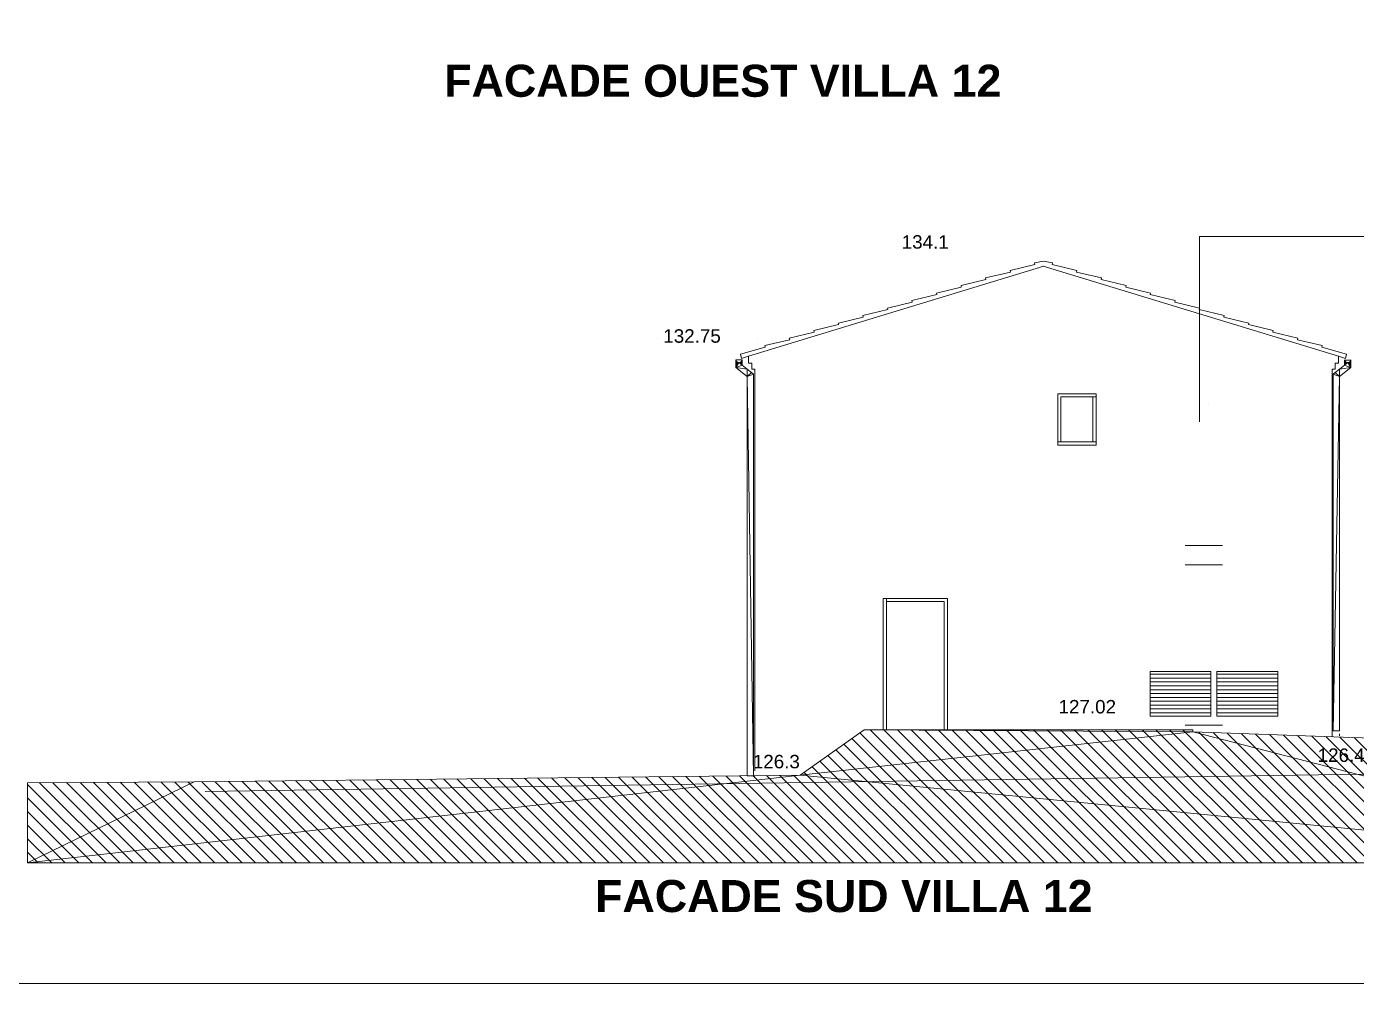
# Model space of a CAD drawing. Header units: metres. Extents: x 44.2 to 128.2, y -61.8 to 3.
# Drawn here: x 54.61 to 75.36, y -61.79 to -46.86 of the extents above; entities that cross this region are included whole.
import ezdxf
from ezdxf.enums import TextEntityAlignment as Align
from ezdxf.lldxf.tags import DXFTag

# ---------------------------------------------------------------- set-up
doc = ezdxf.new("R2010")
doc.units = ezdxf.units.M
doc.header["$MEASUREMENT"] = 0
for name, color, linetype in [('Calque Commun', 7, 'Continuous'), ('Cotations', 7, 'Continuous'), ('Textes', 7, 'Continuous')]:
    doc.layers.add(name, color=color, linetype=linetype)
doc.styles.add('Arial', font='arialbd.ttf', dxfattribs={"height": 0.5})
doc.styles.add('Arial2', font='arial.ttf', dxfattribs={"height": 0.21})
tags = doc.linetypes.add('HIDDEN', pattern=[0.375, 0.25, -0.125]).pattern_tags.tags
tags[6:7] = [DXFTag(74, 4), DXFTag(75, 0), DXFTag(340, '0'), DXFTag(46, 1.0), DXFTag(50, 0.0), DXFTag(44, 0.0), DXFTag(45, 0.0)]
tags[4:5] = [DXFTag(74, 4), DXFTag(75, 0), DXFTag(340, '0'), DXFTag(46, 1.0), DXFTag(50, 0.0), DXFTag(44, 0.0), DXFTag(45, 0.0)]

# ---------------------------------------------------------------- blocks, each defined once
blk = doc.blocks.new('@dwg_exp41')
at = {"layer": 'Cotations', "color": 212, "linetype": 'ByBlock', "lineweight": -2, "style": 'Arial2'}
blk.add_text('132.75', height=0.21, dxfattribs=at).set_placement((64.992, -51.794), align=Align.CENTER)
blk = doc.blocks.new('hatch10')
at = {"layer": 'Calque Commun', "color": 11, "linetype": 'Continuous', "lineweight": 5}
for p, q in [((72.137, -56.967), (73.087, -56.967)), ((72.137, -57.027), (73.087, -57.027)), ((72.137, -57.087), (73.087, -57.087)), ((72.137, -57.147), (73.087, -57.147)), ((72.137, -57.207), (73.087, -57.207)), ((72.137, -57.267), (73.087, -57.267)), ((72.137, -57.327), (73.087, -57.327)), ((72.137, -57.387), (73.087, -57.387)), ((72.137, -57.447), (73.087, -57.447)), ((72.137, -57.507), (73.087, -57.507)), ((72.137, -57.567), (73.087, -57.567))]:
    blk.add_line(p, q, dxfattribs=at)
mesh = blk.add_polyface(dxfattribs=at)
corners = [(72.137, -56.921), (73.087, -56.921), (73.087, -57.621), (72.137, -57.621)]
mesh.append_faces([[corners[k] for k in face] for face in [(0, 1, 2, 3)]], dxfattribs={"color": 11})
blk = doc.blocks.new('hatch11')
at = {"layer": 'Calque Commun', "color": 11, "linetype": 'Continuous', "lineweight": 5}
for p, q in [((73.181, -56.967), (74.131, -56.967)), ((73.181, -57.027), (74.131, -57.027)), ((73.181, -57.087), (74.131, -57.087)), ((73.181, -57.147), (74.131, -57.147)), ((73.181, -57.207), (74.131, -57.207)), ((73.181, -57.267), (74.131, -57.267)), ((73.181, -57.327), (74.131, -57.327)), ((73.181, -57.387), (74.131, -57.387)), ((73.181, -57.447), (74.131, -57.447)), ((73.181, -57.507), (74.131, -57.507)), ((73.181, -57.567), (74.131, -57.567))]:
    blk.add_line(p, q, dxfattribs=at)
mesh = blk.add_polyface(dxfattribs=at)
corners = [(73.181, -56.921), (74.131, -56.921), (74.131, -57.621), (73.181, -57.621)]
mesh.append_faces([[corners[k] for k in face] for face in [(0, 1, 2, 3)]], dxfattribs={"color": 11})
blk = doc.blocks.new('@dwg_exp42')
at = {"layer": 'Cotations', "color": 212, "linetype": 'ByBlock', "lineweight": -2, "style": 'Arial2'}
blk.add_text('127.02', height=0.21, dxfattribs=at).set_placement((71.158, -57.578), align=Align.CENTER)
blk = doc.blocks.new('@dwg_exp48')
at = {"layer": 'Cotations', "color": 212, "linetype": 'ByBlock', "lineweight": -2, "style": 'Arial2'}
blk.add_text('126.3', height=0.21, dxfattribs=at).set_placement((66.307, -58.434), align=Align.CENTER)
blk = doc.blocks.new('@dwg_exp49')
at = {"layer": 'Cotations', "color": 212, "linetype": 'ByBlock', "lineweight": -2, "style": 'Arial2'}
blk.add_text('126.4', height=0.21, dxfattribs=at).set_placement((75.119, -58.334), align=Align.CENTER)
blk = doc.blocks.new('@dwg_exp52')
at = {"layer": 'Cotations', "color": 212, "linetype": 'ByBlock', "lineweight": -2, "style": 'Arial2'}
blk.add_text('134.1', height=0.21, dxfattribs=at).set_placement((68.63, -50.326), align=Align.CENTER)
blk = doc.blocks.new('hatch42')
at = {"layer": 'Calque Commun', "color": 7, "linetype": 'Continuous', "lineweight": 5}
for p, q in [((69.639, -59.911), (67.608, -57.88)), ((69.851, -59.911), (67.772, -57.832)), ((70.063, -59.911), (67.985, -57.832)), ((70.275, -59.911), (68.197, -57.832)), ((70.488, -59.911), (68.409, -57.832)), ((70.7, -59.911), (68.621, -57.832)), ((70.912, -59.911), (68.833, -57.832)), ((71.124, -59.911), (69.045, -57.832)), ((71.336, -59.911), (69.257, -57.832)), ((71.548, -59.911), (69.469, -57.832)), ((71.76, -59.911), (69.682, -57.832)), ((71.972, -59.911), (69.894, -57.832)), ((72.185, -59.911), (70.106, -57.832)), ((72.397, -59.911), (70.318, -57.832)), ((72.609, -59.911), (70.53, -57.832)), ((72.821, -59.911), (70.742, -57.832)), ((73.033, -59.911), (70.954, -57.832)), ((73.245, -59.911), (71.167, -57.832)), ((73.457, -59.911), (71.379, -57.832)), ((73.67, -59.911), (71.591, -57.832)), ((73.882, -59.911), (71.803, -57.832)), ((74.094, -59.911), (72.015, -57.832)), ((74.306, -59.911), (72.227, -57.832)), ((74.518, -59.911), (72.439, -57.832)), ((74.73, -59.911), (72.651, -57.832)), ((74.942, -59.911), (72.9, -57.869)), ((75.154, -59.911), (73.12, -57.876)), ((69.215, -59.911), (67.36, -58.056)), ((69.427, -59.911), (67.484, -57.968)), ((75.367, -59.911), (73.34, -57.884)), ((75.579, -59.911), (73.56, -57.892)), ((75.791, -59.911), (73.78, -57.9)), ((76.003, -59.911), (74, -57.907)), ((76.215, -59.911), (74.219, -57.915)), ((76.427, -59.911), (74.439, -57.923)), ((76.639, -59.911), (74.659, -57.931)), ((76.852, -59.911), (74.879, -57.938)), ((77.064, -59.911), (75.099, -57.946)), ((77.276, -59.911), (75.319, -57.954)), ((68.791, -59.911), (67.112, -58.233)), ((69.003, -59.911), (67.236, -58.145)), ((68.154, -59.911), (66.74, -58.497)), ((68.366, -59.911), (66.864, -58.409)), ((68.578, -59.911), (66.988, -58.321)), ((55.85, -59.911), (54.623, -58.684)), ((56.063, -59.911), (54.811, -58.659)), ((56.275, -59.911), (55.022, -58.658)), ((56.487, -59.911), (55.233, -58.657)), ((56.699, -59.911), (55.444, -58.656)), ((56.911, -59.911), (55.655, -58.655)), ((57.123, -59.911), (55.866, -58.654)), ((57.335, -59.911), (56.078, -58.653)), ((57.548, -59.911), (56.289, -58.652)), ((57.76, -59.911), (56.5, -58.651)), ((57.972, -59.911), (56.711, -58.65)), ((58.184, -59.911), (56.922, -58.649)), ((58.396, -59.911), (57.133, -58.648)), ((58.608, -59.911), (57.343, -58.646)), ((58.82, -59.911), (57.553, -58.644)), ((59.032, -59.911), (57.763, -58.641)), ((59.245, -59.911), (57.973, -58.639)), ((59.457, -59.911), (58.183, -58.637)), ((59.669, -59.911), (58.392, -58.634)), ((59.881, -59.911), (58.602, -58.632)), ((60.093, -59.911), (58.812, -58.63)), ((60.305, -59.911), (59.022, -58.627)), ((60.517, -59.911), (59.231, -58.625)), ((60.729, -59.911), (59.441, -58.623)), ((60.942, -59.911), (59.651, -58.62)), ((61.154, -59.911), (59.861, -58.618)), ((61.366, -59.911), (60.071, -58.615)), ((61.578, -59.911), (60.28, -58.613)), ((61.79, -59.911), (60.49, -58.611)), ((62.002, -59.911), (60.7, -58.608)), ((62.214, -59.911), (60.91, -58.606)), ((62.427, -59.911), (61.119, -58.604)), ((62.639, -59.911), (61.329, -58.601)), ((62.851, -59.911), (61.539, -58.599)), ((63.063, -59.911), (61.749, -58.597)), ((63.275, -59.911), (61.958, -58.594)), ((63.487, -59.911), (62.168, -58.592)), ((63.699, -59.911), (62.378, -58.59)), ((63.911, -59.911), (62.588, -58.587)), ((64.124, -59.911), (62.798, -58.585)), ((64.336, -59.911), (63.007, -58.582)), ((64.548, -59.911), (63.217, -58.58)), ((64.76, -59.911), (63.427, -58.578)), ((64.972, -59.911), (63.637, -58.575)), ((65.184, -59.911), (63.846, -58.573)), ((65.396, -59.911), (64.056, -58.571)), ((65.609, -59.911), (64.266, -58.568)), ((65.821, -59.911), (64.476, -58.566)), ((66.033, -59.911), (64.686, -58.564)), ((66.245, -59.911), (64.895, -58.561)), ((66.457, -59.911), (65.105, -58.559)), ((66.669, -59.911), (65.315, -58.557)), ((66.881, -59.911), (65.525, -58.554)), ((67.093, -59.911), (65.734, -58.552)), ((67.306, -59.911), (65.944, -58.549)), ((67.518, -59.911), (66.154, -58.547)), ((67.73, -59.911), (66.364, -58.545)), ((67.942, -59.911), (66.574, -58.542)), ((55.638, -59.911), (54.623, -58.896)), ((55.426, -59.911), (54.623, -59.108)), ((55.214, -59.911), (54.623, -59.32)), ((55.002, -59.911), (54.623, -59.532)), ((54.79, -59.911), (54.623, -59.744))]:
    blk.add_line(p, q, dxfattribs=at)
at = {"layer": 'Calque Commun', "color": 7, "linetype": 'Continuous', "lineweight": 20}
mesh = blk.add_polyface(dxfattribs=at)
corners = [(66.679, -58.541), (54.623, -59.911), (80.726, -59.911), (72.806, -57.865), (72.806, -57.832), (67.676, -57.832), (80.726, -58.3), (79.893, -58.3), (77.202, -58.02), (57.227, -58.647), (54.623, -58.66)]
mesh.append_faces([[corners[k] for k in face] for face in [(8, 2, 7)]], dxfattribs={"vtx0": -1, "vtx1": -1, "color": 7})
mesh.append_faces([[corners[k] for k in face] for face in [(3, 0, 2)]], dxfattribs={"vtx0": -1, "vtx1": -1, "vtx2": -1, "color": 7})
mesh.append_faces([[corners[k] for k in face] for face in [(0, 1, 2), (3, 5, 0)]], dxfattribs={"vtx0": -1, "vtx2": -1, "color": 7})
mesh.append_faces([[corners[k] for k in face] for face in [(8, 3, 2), (0, 9, 1)]], dxfattribs={"vtx1": -1, "vtx2": -1, "color": 7})
mesh.append_faces([[corners[k] for k in face] for face in [(3, 4, 5), (2, 6, 7), (9, 10, 1)]], dxfattribs={"vtx2": -1, "color": 7})

msp = doc.modelspace()

# ---------------------------------------------------------------- linework, layer by layer
at = {"layer": 'Calque Commun', "color": 7, "linetype": 'Continuous', "lineweight": 5}
for p, q in [((70.478, -50.599), (65.874, -52.003)), ((70.472, -50.599), (75.076, -52.003)), ((64.459, -51.733), (64.459, -51.733)), ((66.018, -51.733), (66.018, -51.733)), ((70.696, -52.59), (71.296, -52.59)), ((70.696, -52.59), (71.296, -52.59)), ((70.696, -52.59), (71.296, -52.59)), ((71.296, -52.59), (70.696, -52.59)), ((70.746, -52.637), (71.246, -52.637)), ((71.246, -52.637), (70.746, -52.637)), ((70.746, -52.637), (70.746, -53.34)), ((71.246, -52.637), (71.296, -52.637)), ((71.246, -53.34), (71.246, -52.637)), ((71.296, -52.637), (71.246, -52.637)), ((71.246, -52.64), (71.246, -53.34)), ((71.296, -52.59), (71.296, -53.39)), ((71.296, -52.59), (71.296, -52.59)), ((71.296, -52.59), (71.296, -53.39)), ((71.296, -52.59), (71.296, -52.59)), ((71.296, -53.378), (71.296, -52.59)), ((73.043, -52.746), (73.043, -52.746)), ((70.696, -53.34), (71.296, -53.34)), ((70.696, -53.39), (71.296, -53.39)), ((70.696, -53.39), (71.296, -53.39)), ((71.296, -53.39), (71.296, -53.39)), ((71.296, -53.39), (71.296, -53.39)), ((67.975, -57.832), (67.975, -55.782)), ((67.975, -55.782), (68.975, -55.782)), ((67.975, -57.777), (67.975, -55.786)), ((67.975, -55.786), (67.975, -55.786)), ((68.025, -57.832), (68.025, -55.782)), ((68.025, -55.836), (68.025, -55.786)), ((68.025, -55.832), (68.925, -55.832)), ((68.025, -57.777), (68.025, -55.836)), ((74.984, -57.935), (74.974, -57.935)), ((75.095, -57.92), (75.091, -57.895)), ((75.091, -57.895), (75.091, -57.916)), ((75.099, -57.92), (75.095, -57.92)), ((65.975, -58.549), (65.965, -58.549)), ((63.184, -58.739), (63.158, -58.739)), ((63.173, -58.739), (63.173, -58.739))]:
    msp.add_line(p, q, dxfattribs=at)
at = {"layer": 'Calque Commun', "color": 8, "linetype": 'Continuous', "lineweight": 5}
for p, q in [((65.773, -52.062), (65.673, -52.062)), ((75.172, -52.065), (75.272, -52.065)), ((68.925, -55.832), (68.925, -57.832))]:
    msp.add_line(p, q, dxfattribs=at)
at = {"layer": 'Calque Commun', "color": 26, "linetype": 'HIDDEN', "lineweight": 20}
msp.add_line((57.399, -58.794), (80.265, -58.452), dxfattribs=at)
at = {"layer": 'Calque Commun', "color": 5, "linetype": 'Continuous', "lineweight": 20}
msp.add_polyline3d([(77.729, -50.136, 0), (72.908, -50.136, 0), (72.908, -53.028, 0)], dxfattribs=at)
at = {"layer": 'Cotations', "color": 11, "linetype": 'HIDDEN', "lineweight": 20}
for p, q in [((72.684, -54.959), (73.269, -54.959)), ((72.684, -55.259), (73.269, -55.259)), ((72.684, -57.759), (73.269, -57.759))]:
    msp.add_line(p, q, dxfattribs=at)
at = {"layer": 'Cotations', "color": 7, "linetype": 'Continuous', "lineweight": 5}
for points in [[(65.974, -58.471, 0), (65.974, -52.205, 0), (65.924, -52.205, 0), (65.924, -52.111, 0), (65.874, -52.111, 0), (65.874, -52.003, 0), (65.765, -52.038, 0), (65.747, -51.97, 0), (66.131, -51.864, 0), (66.126, -51.839, 0), (66.514, -51.747, 0), (66.516, -51.746, 0), (66.509, -51.722, 0), (66.898, -51.629, 0), (66.893, -51.604, 0), (67.279, -51.512, 0), (67.275, -51.487, 0), (67.662, -51.395, 0), (67.657, -51.37, 0), (68.045, -51.278, 0), (68.04, -51.253, 0), (68.427, -51.161, 0), (68.423, -51.136, 0), (68.81, -51.043, 0), (68.805, -51.019, 0), (69.193, -50.926, 0), (69.188, -50.901, 0), (69.575, -50.809, 0), (69.571, -50.784, 0), (69.958, -50.692, 0), (69.953, -50.667, 0), (70.341, -50.575, 0), (70.336, -50.548, 0), (70.475, -50.52, 0)], [(74.976, -57.935, 0), (74.976, -52.205, 0), (75.026, -52.205, 0), (75.026, -52.111, 0), (75.076, -52.111, 0), (75.076, -52.003, 0), (75.185, -52.038, 0), (75.203, -51.97, 0), (74.819, -51.864, 0), (74.824, -51.839, 0), (74.436, -51.747, 0), (74.435, -51.746, 0), (74.441, -51.722, 0), (74.052, -51.629, 0), (74.058, -51.604, 0), (73.671, -51.512, 0), (73.676, -51.487, 0), (73.288, -51.395, 0), (73.293, -51.37, 0), (72.906, -51.278, 0), (72.91, -51.253, 0), (72.523, -51.161, 0), (72.528, -51.136, 0), (72.14, -51.043, 0), (72.145, -51.019, 0), (71.758, -50.926, 0), (71.762, -50.901, 0), (71.375, -50.809, 0), (71.38, -50.784, 0), (70.992, -50.692, 0), (70.997, -50.667, 0), (70.61, -50.575, 0), (70.615, -50.548, 0), (70.475, -50.52, 0)]]:
    msp.add_polyline3d(points, dxfattribs=at)

# ---------------------------------------------------------------- block references
at = {"layer": 'Calque Commun', "color": 0, "linetype": 'ByBlock', "lineweight": -2}
for name in ['hatch10', 'hatch11', 'hatch42']:
    msp.add_blockref(name, (0, 0), dxfattribs=at)
at = {"layer": 'Cotations', "color": 0, "linetype": 'ByBlock', "lineweight": -2}
for name in ['@dwg_exp52', '@dwg_exp41', '@dwg_exp42', '@dwg_exp48', '@dwg_exp49']:
    msp.add_blockref(name, (0, 0), dxfattribs=at)

# ---------------------------------------------------------------- texts
at = {"layer": 'Textes', "color": 5, "linetype": 'ByBlock', "lineweight": -2, "style": 'Arial'}
for s, p in [('FACADE OUEST VILLA 12', (61.126, -47.957)), ('FACADE SUD VILLA 12', (63.48, -60.677))]:
    msp.add_text(s, height=0.5, dxfattribs=at).set_placement(p)

# ---------------------------------------------------------------- meshes
at = {"layer": 'Calque Commun', "color": 7, "linetype": 'Continuous', "lineweight": 5}
mesh = msp.add_polyface(dxfattribs=at)
corners = [(44.219, -2.79), (128.219, -2.79), (128.219, -61.79), (44.219, -61.79)]
mesh.append_faces([[corners[k] for k in face] for face in [(0, 1, 2, 3)]], dxfattribs={"color": 7})
at = {"layer": 'Calque Commun', "color": 8, "linetype": 'Continuous', "lineweight": 5}
mesh = msp.add_polyface(dxfattribs=at)
corners = [(65.709, -52.102), (65.715, -52.103), (65.673, -52.182), (65.773, -52.144), (65.752, -52.095), (65.757, -52.091), (65.673, -52.062), (65.674, -52.068), (65.764, -52.083), (65.767, -52.078), (65.699, -52.098), (65.704, -52.1), (65.679, -52.078), (65.682, -52.083), (65.685, -52.087), (65.72, -52.104), (65.726, -52.104), (65.921, -52.26), (65.951, -52.282), (65.851, -52.322), (65.676, -52.073), (65.951, -58.549), (65.851, -58.549), (65.851, -52.207), (65.689, -52.091), (65.694, -52.095), (65.732, -52.103), (65.748, -52.098), (65.77, -52.073), (65.772, -52.068), (65.761, -52.087), (65.737, -52.102), (65.743, -52.1), (65.773, -52.062)]
mesh.append_faces([[corners[k] for k in face] for face in [(23, 2, 3), (21, 19, 18)]], dxfattribs={"vtx0": -1, "vtx1": -1, "color": 8})
mesh.append_faces([[corners[k] for k in face] for face in [(3, 2, 15)]], dxfattribs={"vtx0": -1, "vtx1": -1, "vtx2": -1, "color": 8})
mesh.append_faces([[corners[k] for k in face] for face in [(3, 4, 5), (3, 8, 9), (2, 13, 14), (3, 15, 16), (3, 16, 26), (3, 27, 4), (3, 5, 30), (3, 30, 8), (3, 26, 31), (23, 19, 2)]], dxfattribs={"vtx0": -1, "vtx2": -1, "color": 8})
mesh.append_faces([[corners[k] for k in face] for face in [(33, 3, 29)]], dxfattribs={"vtx1": -1, "color": 8})
mesh.append_faces([[corners[k] for k in face] for face in [(0, 1, 2), (10, 11, 2), (12, 13, 2), (17, 18, 19), (7, 20, 2), (1, 15, 2), (24, 25, 2), (23, 17, 19), (28, 29, 3), (11, 0, 2), (14, 24, 2), (20, 12, 2), (31, 32, 3), (32, 27, 3), (25, 10, 2), (9, 28, 3)]], dxfattribs={"vtx1": -1, "vtx2": -1, "color": 8})
mesh.append_faces([[corners[k] for k in face] for face in [(2, 6, 7), (21, 22, 19)]], dxfattribs={"vtx2": -1, "color": 8})
mesh = msp.add_polyface(dxfattribs=at)
corners = [(75.272, -52.182), (75.27, -52.068), (75.272, -52.062), (75.246, -52.098), (75.251, -52.095), (75.263, -52.083), (75.266, -52.078), (75.094, -52.322), (75.094, -52.207), (75.255, -52.091), (75.172, -52.144), (75.188, -52.091), (75.192, -52.095), (75.241, -52.1), (75.213, -52.103), (75.219, -52.104), (75.172, -52.062), (75.173, -52.068), (75.224, -52.104), (74.994, -57.847), (74.994, -52.282), (75.259, -52.087), (75.197, -52.098), (75.202, -52.1), (75.236, -52.102), (75.024, -52.26), (75.23, -52.103), (75.177, -52.078), (75.18, -52.083), (75.184, -52.087), (75.268, -52.073), (75.175, -52.073), (75.094, -57.847), (75.208, -52.102)]
mesh.append_faces([[corners[k] for k in face] for face in [(0, 1, 2)]], dxfattribs={"vtx0": -1, "color": 8})
mesh.append_faces([[corners[k] for k in face] for face in [(23, 10, 22), (27, 10, 31)]], dxfattribs={"vtx0": -1, "vtx1": -1, "color": 8})
mesh.append_faces([[corners[k] for k in face] for face in [(0, 10, 18)]], dxfattribs={"vtx0": -1, "vtx1": -1, "vtx2": -1, "color": 8})
mesh.append_faces([[corners[k] for k in face] for face in [(0, 3, 4), (0, 5, 6), (0, 4, 9), (10, 11, 12), (0, 13, 3), (10, 14, 15), (10, 15, 18), (7, 19, 20), (0, 9, 21), (10, 12, 22), (0, 24, 13), (7, 20, 25), (0, 26, 24), (10, 29, 11), (10, 28, 29), (0, 30, 1), (0, 6, 30), (0, 18, 26), (0, 21, 5), (0, 8, 10), (7, 25, 8), (10, 33, 14)]], dxfattribs={"vtx0": -1, "vtx2": -1, "color": 8})
mesh.append_faces([[corners[k] for k in face] for face in [(0, 7, 8), (27, 28, 10), (17, 31, 10), (23, 33, 10)]], dxfattribs={"vtx1": -1, "vtx2": -1, "color": 8})
mesh.append_faces([[corners[k] for k in face] for face in [(10, 16, 17), (7, 32, 19)]], dxfattribs={"vtx2": -1, "color": 8})
at = {"layer": 'Calque Commun', "color": 7, "linetype": 'Continuous', "lineweight": 5}
mesh = msp.add_polyface(dxfattribs=at)
corners = [(70.696, -52.59), (71.296, -52.59), (71.296, -53.39), (70.696, -53.39)]
mesh.append_faces([[corners[k] for k in face] for face in [(0, 1, 2, 3)]], dxfattribs={"color": 7})
mesh = msp.add_polyface(dxfattribs=at)
corners = [(68.975, -55.782), (67.975, -55.782), (67.975, -57.832), (68.975, -57.832)]
mesh.append_faces([[corners[k] for k in face] for face in [(0, 1, 2, 3)]], dxfattribs={"color": 7})

doc.saveas('drawing.dxf')
